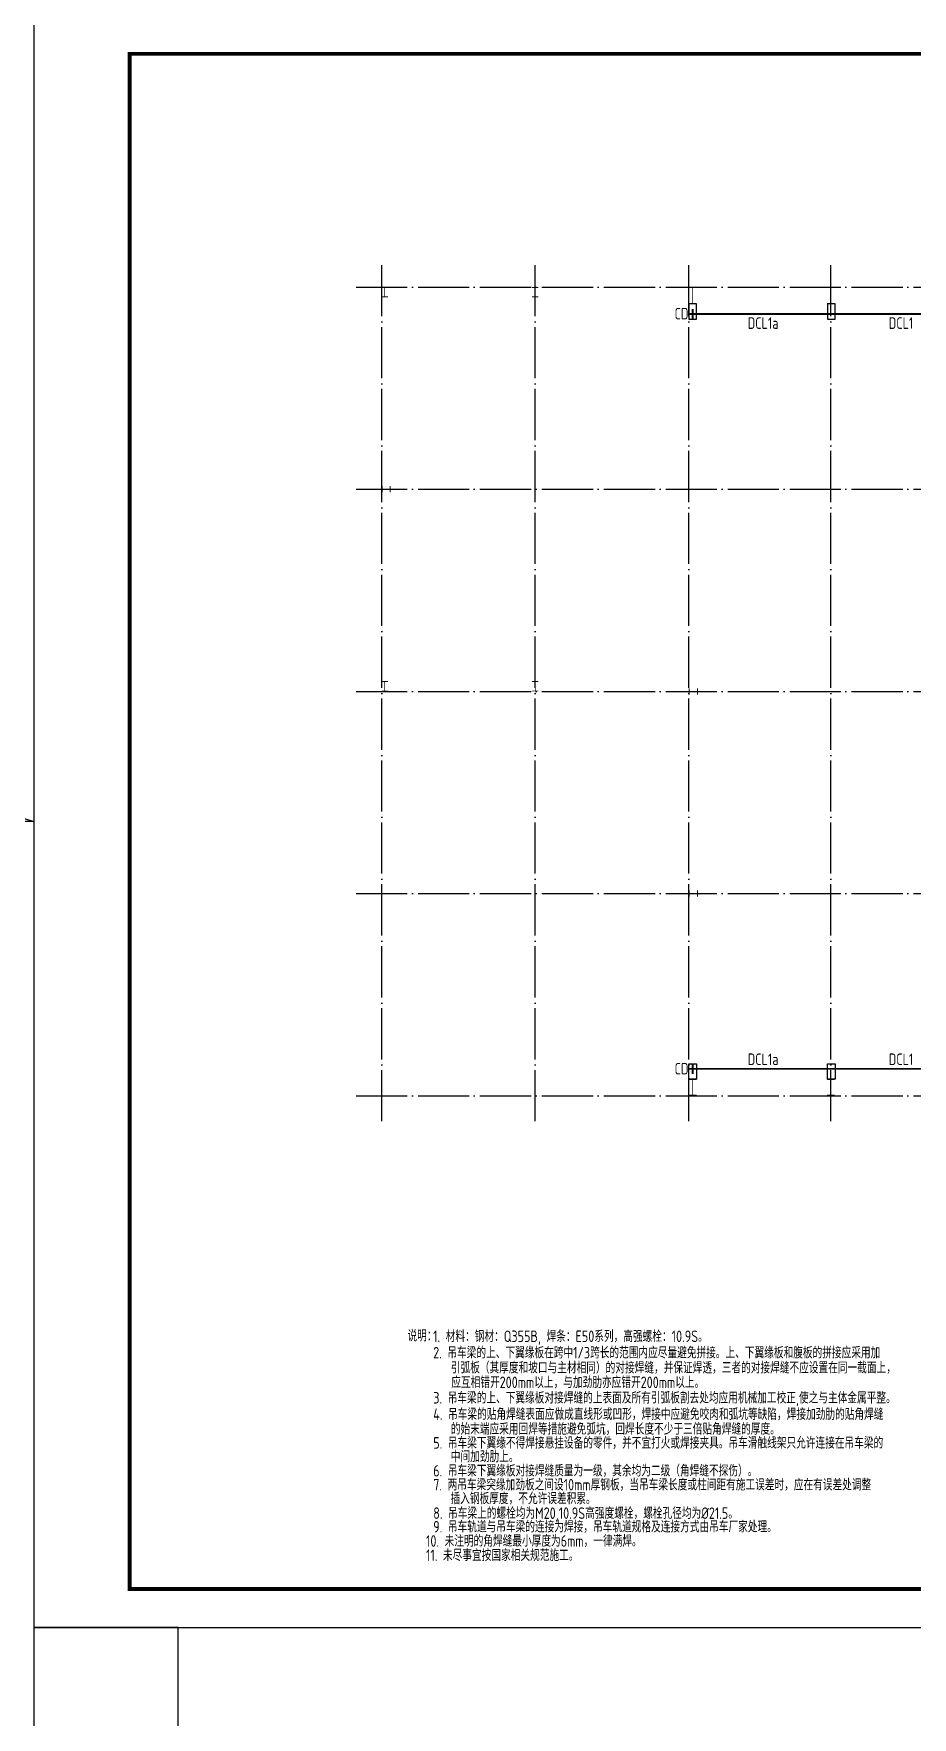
# Model space of a CAD drawing. Extents: x 9752569 to 9923256, y 1590558 to 2510207.
# Drawn here: x 9811806 to 9846133, y 2130745 to 2196545 of the extents above; entities that cross this region are included whole.
import ezdxf

# ---------------------------------------------------------------- set-up
doc = ezdxf.new("R2010")
doc.units = 0
doc.header["$LTSCALE"] = 1000
doc.header["$MEASUREMENT"] = 0
doc.linetypes.add('DASH', pattern=[0.35, 0.25, -0.1])
doc.linetypes.add('DOTE', pattern=[2.42, 2, -0.2, 0.02, -0.2])
for name, color, linetype in [('AXIS', 3, 'CONTINUOUS'), ('DCL', 6, 'CONTINUOUS'), ('DOTE', 8, 'DOTE'), ('PUB_TITLE', 4, 'CONTINUOUS'), ('柱', 2, 'CONTINUOUS')]:
    doc.layers.add(name, color=color, linetype=linetype)
doc.styles.add('TSSD_REIN', font='atssdeng.shx', dxfattribs={"width": 0.7, "bigfont": 'atssdchn.shx'})

msp = doc.modelspace()

# ---------------------------------------------------------------- hatches: boundary and pattern name
at = {"layer": '柱'}
for color, points in [(2, [(9825641.1, 2186639.9), (9825401.1, 2186639.9), (9825401.1, 2186607.9), (9825509.1, 2186607.9), (9825509.1, 2186271.9), (9825401.1, 2186271.9), (9825401.1, 2186239.9), (9825641.1, 2186239.9), (9825641.1, 2186271.9), (9825533.1, 2186271.9), (9825533.1, 2186607.9), (9825641.1, 2186607.9)]), (2, [(9831521.1, 2186639.9), (9831281.1, 2186639.9), (9831281.1, 2186607.9), (9831389.1, 2186607.9), (9831389.1, 2186271.9), (9831281.1, 2186271.9), (9831281.1, 2186239.9), (9831521.1, 2186239.9), (9831521.1, 2186271.9), (9831413.1, 2186271.9), (9831413.1, 2186607.9), (9831521.1, 2186607.9)]), (2, [(9837701.1, 2186639.9), (9837401.1, 2186639.9), (9837401.1, 2186607.9), (9837539.1, 2186607.9), (9837539.1, 2186021.9), (9837401.1, 2186021.9), (9837401.1, 2185989.9), (9837701.1, 2185989.9), (9837701.1, 2186021.9), (9837563.1, 2186021.9), (9837563.1, 2186607.9), (9837701.1, 2186607.9)]), (2, [(9843101.1, 2186639.9), (9842801.1, 2186639.9), (9842801.1, 2186607.9), (9842939.1, 2186607.9), (9842939.1, 2186021.9), (9842801.1, 2186021.9), (9842801.1, 2185989.9), (9843101.1, 2185989.9), (9843101.1, 2186021.9), (9842963.1, 2186021.9), (9842963.1, 2186607.9), (9843101.1, 2186607.9)]), (3, [(9825401.1, 2178859.9), (9825401.1, 2178619.9), (9825433.1, 2178619.9), (9825433.1, 2178727.9), (9825719.1, 2178727.9), (9825719.1, 2178619.9), (9825751.1, 2178619.9), (9825751.1, 2178859.9), (9825719.1, 2178859.9), (9825719.1, 2178751.9), (9825433.1, 2178751.9), (9825433.1, 2178859.9)]), (2, [(9825641.1, 2171239.9), (9825401.1, 2171239.9), (9825401.1, 2171207.9), (9825509.1, 2171207.9), (9825509.1, 2170871.9), (9825401.1, 2170871.9), (9825401.1, 2170839.9), (9825641.1, 2170839.9), (9825641.1, 2170871.9), (9825533.1, 2170871.9), (9825533.1, 2171207.9), (9825641.1, 2171207.9)]), (2, [(9831521.1, 2171239.9), (9831281.1, 2171239.9), (9831281.1, 2171207.9), (9831389.1, 2171207.9), (9831389.1, 2170871.9), (9831281.1, 2170871.9), (9831281.1, 2170839.9), (9831521.1, 2170839.9), (9831521.1, 2170871.9), (9831413.1, 2170871.9), (9831413.1, 2171207.9), (9831521.1, 2171207.9)]), (3, [(9837401.1, 2170959.9), (9837401.1, 2170719.9), (9837433.1, 2170719.9), (9837433.1, 2170827.9), (9837719.1, 2170827.9), (9837719.1, 2170719.9), (9837751.1, 2170719.9), (9837751.1, 2170959.9), (9837719.1, 2170959.9), (9837719.1, 2170851.9), (9837433.1, 2170851.9), (9837433.1, 2170959.9)]), (3, [(9837401.1, 2163059.9), (9837401.1, 2162819.9), (9837433.1, 2162819.9), (9837433.1, 2162927.9), (9837719.1, 2162927.9), (9837719.1, 2162819.9), (9837751.1, 2162819.9), (9837751.1, 2163059.9), (9837719.1, 2163059.9), (9837719.1, 2162951.9), (9837433.1, 2162951.9), (9837433.1, 2163059.9)]), (2, [(9837701.1, 2155039.9), (9837401.1, 2155039.9), (9837401.1, 2155071.9), (9837539.1, 2155071.9), (9837539.1, 2155657.9), (9837401.1, 2155657.9), (9837401.1, 2155689.9), (9837701.1, 2155689.9), (9837701.1, 2155657.9), (9837563.1, 2155657.9), (9837563.1, 2155071.9), (9837701.1, 2155071.9)]), (2, [(9843101.1, 2155039.9), (9842801.1, 2155039.9), (9842801.1, 2155071.9), (9842939.1, 2155071.9), (9842939.1, 2155657.9), (9842801.1, 2155657.9), (9842801.1, 2155689.9), (9843101.1, 2155689.9), (9843101.1, 2155657.9), (9842963.1, 2155657.9), (9842963.1, 2155071.9), (9843101.1, 2155071.9)])]:
    msp.add_hatch(color=color, dxfattribs=at).paths.add_polyline_path(points)

# ---------------------------------------------------------------- linework, layer by layer
at = {"layer": 'DCL', "ltscale": 0.05}
for points in [[(9837701.1, 2185989.9), (9837401.1, 2185989.9), (9837401.1, 2185389.9), (9837701.1, 2185389.9)], [(9843113.1, 2185989.9), (9842813.1, 2185989.9), (9842813.1, 2185389.9), (9843113.1, 2185389.9)], [(9837701.1, 2155689.9), (9837401.1, 2155689.9), (9837401.1, 2156289.9), (9837701.1, 2156289.9)], [(9843113.1, 2155689.9), (9842813.1, 2155689.9), (9842813.1, 2156289.9), (9843113.1, 2156289.9)]]:
    msp.add_lwpolyline(points, close=True, dxfattribs=at)
at = {"layer": 'DCL', "linetype": 'DASH', "ltscale": 2, "const_width": 75}
for points in [[(9837401.1, 2185589.9), (9876001.1, 2185589.9)], [(9837401.1, 2156089.9), (9876001.1, 2156089.9)]]:
    msp.add_lwpolyline(points, dxfattribs=at)
at = {"layer": 'DCL', "color": 5, "ltscale": 2, "const_width": 75}
for points in [[(9837551.1, 2185389.9), (9837551.1, 2185789.9)], [(9837551.1, 2156289.9), (9837551.1, 2155889.9)]]:
    msp.add_lwpolyline(points, dxfattribs=at)
at = {"layer": 'DOTE'}
for p, q in [((9825401.1, 2154039.9), (9825401.1, 2187639.9)), ((9825401.1, 2154039.9), (9825401.1, 2187639.9)), ((9831401.1, 2154039.9), (9831401.1, 2187639.9)), ((9837401.1, 2154039.9), (9837401.1, 2187639.9)), ((9842951.1, 2154039.9), (9842951.1, 2187639.9)), ((9824401.1, 2186639.9), (9877001.1, 2186639.9)), ((9824401.1, 2186639.9), (9877001.1, 2186639.9)), ((9824401.1, 2178739.9), (9877001.1, 2178739.9)), ((9824401.1, 2170839.9), (9877001.1, 2170839.9)), ((9824401.1, 2162939.9), (9877001.1, 2162939.9)), ((9824401.1, 2155039.9), (9877001.1, 2155039.9))]:
    msp.add_line(p, q, dxfattribs=at)
at = {"layer": 'PUB_TITLE'}
msp.add_lwpolyline([(9811805.5, 2134257.5), (9900905.5, 2134257.5), (9900905.5, 2197257.5), (9811805.5, 2197257.5)], close=True, dxfattribs=at)
at = {"layer": 'PUB_TITLE', "const_width": 150}
msp.add_lwpolyline([(9815555.5, 2135757.5), (9899405.5, 2135757.5), (9899405.5, 2195757.5), (9815555.5, 2195757.5)], close=True, dxfattribs=at)
at = {"layer": 'PUB_TITLE', "color": 6}
msp.add_lwpolyline([(9803252.5, 2168490.2), (9811805.5, 2165757.5), (9752568.9, 2165757.5)], dxfattribs=at)
at = {"layer": 'PUB_TITLE', "color": 1}
msp.add_lwpolyline([(9811805.5, 2127945), (9817449, 2127945), (9817449, 2134257.5), (9811805.5, 2134257.5)], close=True, dxfattribs=at)
at = {"layer": '柱', "color": 2, "const_width": 5}
for points in [[(9825641.1, 2186639.9), (9825401.1, 2186639.9), (9825401.1, 2186607.9), (9825509.1, 2186607.9), (9825509.1, 2186271.9), (9825401.1, 2186271.9), (9825401.1, 2186239.9), (9825641.1, 2186239.9), (9825641.1, 2186271.9), (9825533.1, 2186271.9), (9825533.1, 2186607.9), (9825641.1, 2186607.9)], [(9831521.1, 2186639.9), (9831281.1, 2186639.9), (9831281.1, 2186607.9), (9831389.1, 2186607.9), (9831389.1, 2186271.9), (9831281.1, 2186271.9), (9831281.1, 2186239.9), (9831521.1, 2186239.9), (9831521.1, 2186271.9), (9831413.1, 2186271.9), (9831413.1, 2186607.9), (9831521.1, 2186607.9)], [(9837701.1, 2186639.9), (9837401.1, 2186639.9), (9837401.1, 2186607.9), (9837539.1, 2186607.9), (9837539.1, 2186021.9), (9837401.1, 2186021.9), (9837401.1, 2185989.9), (9837701.1, 2185989.9), (9837701.1, 2186021.9), (9837563.1, 2186021.9), (9837563.1, 2186607.9), (9837701.1, 2186607.9)], [(9843101.1, 2186639.9), (9842801.1, 2186639.9), (9842801.1, 2186607.9), (9842939.1, 2186607.9), (9842939.1, 2186021.9), (9842801.1, 2186021.9), (9842801.1, 2185989.9), (9843101.1, 2185989.9), (9843101.1, 2186021.9), (9842963.1, 2186021.9), (9842963.1, 2186607.9), (9843101.1, 2186607.9)], [(9825641.1, 2171239.9), (9825401.1, 2171239.9), (9825401.1, 2171207.9), (9825509.1, 2171207.9), (9825509.1, 2170871.9), (9825401.1, 2170871.9), (9825401.1, 2170839.9), (9825641.1, 2170839.9), (9825641.1, 2170871.9), (9825533.1, 2170871.9), (9825533.1, 2171207.9), (9825641.1, 2171207.9)], [(9831521.1, 2171239.9), (9831281.1, 2171239.9), (9831281.1, 2171207.9), (9831389.1, 2171207.9), (9831389.1, 2170871.9), (9831281.1, 2170871.9), (9831281.1, 2170839.9), (9831521.1, 2170839.9), (9831521.1, 2170871.9), (9831413.1, 2170871.9), (9831413.1, 2171207.9), (9831521.1, 2171207.9)], [(9837701.1, 2155039.9), (9837401.1, 2155039.9), (9837401.1, 2155071.9), (9837539.1, 2155071.9), (9837539.1, 2155657.9), (9837401.1, 2155657.9), (9837401.1, 2155689.9), (9837701.1, 2155689.9), (9837701.1, 2155657.9), (9837563.1, 2155657.9), (9837563.1, 2155071.9), (9837701.1, 2155071.9)], [(9843101.1, 2155039.9), (9842801.1, 2155039.9), (9842801.1, 2155071.9), (9842939.1, 2155071.9), (9842939.1, 2155657.9), (9842801.1, 2155657.9), (9842801.1, 2155689.9), (9843101.1, 2155689.9), (9843101.1, 2155657.9), (9842963.1, 2155657.9), (9842963.1, 2155071.9), (9843101.1, 2155071.9)]]:
    msp.add_lwpolyline(points, close=True, dxfattribs=at)
at = {"layer": '柱', "color": 3, "const_width": 5}
for points in [[(9825401.1, 2178859.9), (9825401.1, 2178619.9), (9825433.1, 2178619.9), (9825433.1, 2178727.9), (9825719.1, 2178727.9), (9825719.1, 2178619.9), (9825751.1, 2178619.9), (9825751.1, 2178859.9), (9825719.1, 2178859.9), (9825719.1, 2178751.9), (9825433.1, 2178751.9), (9825433.1, 2178859.9)], [(9837401.1, 2170959.9), (9837401.1, 2170719.9), (9837433.1, 2170719.9), (9837433.1, 2170827.9), (9837719.1, 2170827.9), (9837719.1, 2170719.9), (9837751.1, 2170719.9), (9837751.1, 2170959.9), (9837719.1, 2170959.9), (9837719.1, 2170851.9), (9837433.1, 2170851.9), (9837433.1, 2170959.9)], [(9837401.1, 2163059.9), (9837401.1, 2162819.9), (9837433.1, 2162819.9), (9837433.1, 2162927.9), (9837719.1, 2162927.9), (9837719.1, 2162819.9), (9837751.1, 2162819.9), (9837751.1, 2163059.9), (9837719.1, 2163059.9), (9837719.1, 2162951.9), (9837433.1, 2162951.9), (9837433.1, 2163059.9)]]:
    msp.add_lwpolyline(points, close=True, dxfattribs=at)

# ---------------------------------------------------------------- texts
at = {"layer": 'AXIS', "linetype": 'ByBlock', "style": 'TSSD_REIN', "width": 0.8}
for s, p in [('说明：', (9826409, 2145434.7)), ('1. 材料：钢材：Q355B, 焊条：E50系列，高强螺栓：10.9S。', (9827412.1, 2145412.1)), ('2. 吊车梁的上、下翼缘板在跨中1/3跨长的范围内应尽量避免拼接。上、下翼缘板和腹板的拼接应采用加', (9827413.3, 2144770.3)), ('引弧板（其厚度和坡口与主材相同）的对接焊缝，并保证焊透，三者的对接焊缝不应设置在同一截面上，', (9828103.3, 2144182.6)), ('应互相错开200mm以上，与加劲肋亦应错开200mm以上。', (9828121.5, 2143612)), ('3. 吊车梁的上、下翼缘板对接焊缝的上表面及所有引弧板割去处均应用机械加工校正,使之与主体金属平整。', (9827418, 2143007.5)), ('4. 吊车梁的贴角焊缝表面应做成直线形或凹形，焊接中应避免咬肉和弧坑等缺陷，焊接加劲肋的贴角焊缝', (9827415.6, 2142367)), ('的始末端应采用回焊等措施避免弧坑，回焊长度不少于三倍贴角焊缝的厚度。', (9828104.4, 2141788.4)), ('5. 吊车梁下翼缘不得焊接悬挂设备的零件，并不宜打火或焊接夹具。吊车滑触线架只允许连接在吊车梁的', (9827417.4, 2141244.6)), ('中间加劲肋上。', (9828102.6, 2140712.6)), ('6. 吊车梁下翼缘板对接焊缝质量为一级，其余均为二级（角焊缝不探伤）。', (9827416, 2140156.7)), ('7. 两吊车梁突缘加劲板之间设10mm厚钢板，当吊车梁长度或柱间距有施工误差时，应在有误差处调整', (9827415.8, 2139610)), ('插入钢板厚度，不允许误差积累。', (9828091.9, 2139073.7)), ('8. 吊车梁上的螺栓均为M20,10.9S高强度螺栓，螺栓孔径均为%%C21.5。', (9827415.3, 2138499.9)), ('10. 未注明的角焊缝最小厚度为6mm，一律满焊。', (9827133.1, 2137412.4)), ('9. 吊车轨道与吊车梁的连接为焊接，吊车轨道规格及连接方式由吊车厂家处理。', (9827415.3, 2137968.8)), ('11. 未尽事宜按国家相关规范施工。', (9827133.1, 2136855.4))]:
    msp.add_text(s, height=450, dxfattribs=at).set_placement(p)
at = {"layer": 'DCL', "color": 5, "ltscale": 0.05, "style": 'TSSD_REIN', "width": 0.8}
for p in [(9836844.4, 2185378), (9836844.4, 2155869.1)]:
    msp.add_text('CD', height=450, dxfattribs=at).set_placement(p)
at = {"layer": 'DCL', "ltscale": 0.05, "style": 'TSSD_REIN', "width": 0.8}
for s, p in [('DCL1a', (9839699.1, 2185008.5)), ('DCL1', (9845209.9, 2185008.5)), ('DCL1a', (9839699.1, 2156238.6)), ('DCL1', (9845209.9, 2156238.6))]:
    msp.add_text(s, height=450, dxfattribs=at).set_placement(p)

doc.saveas('drawing.dxf')
